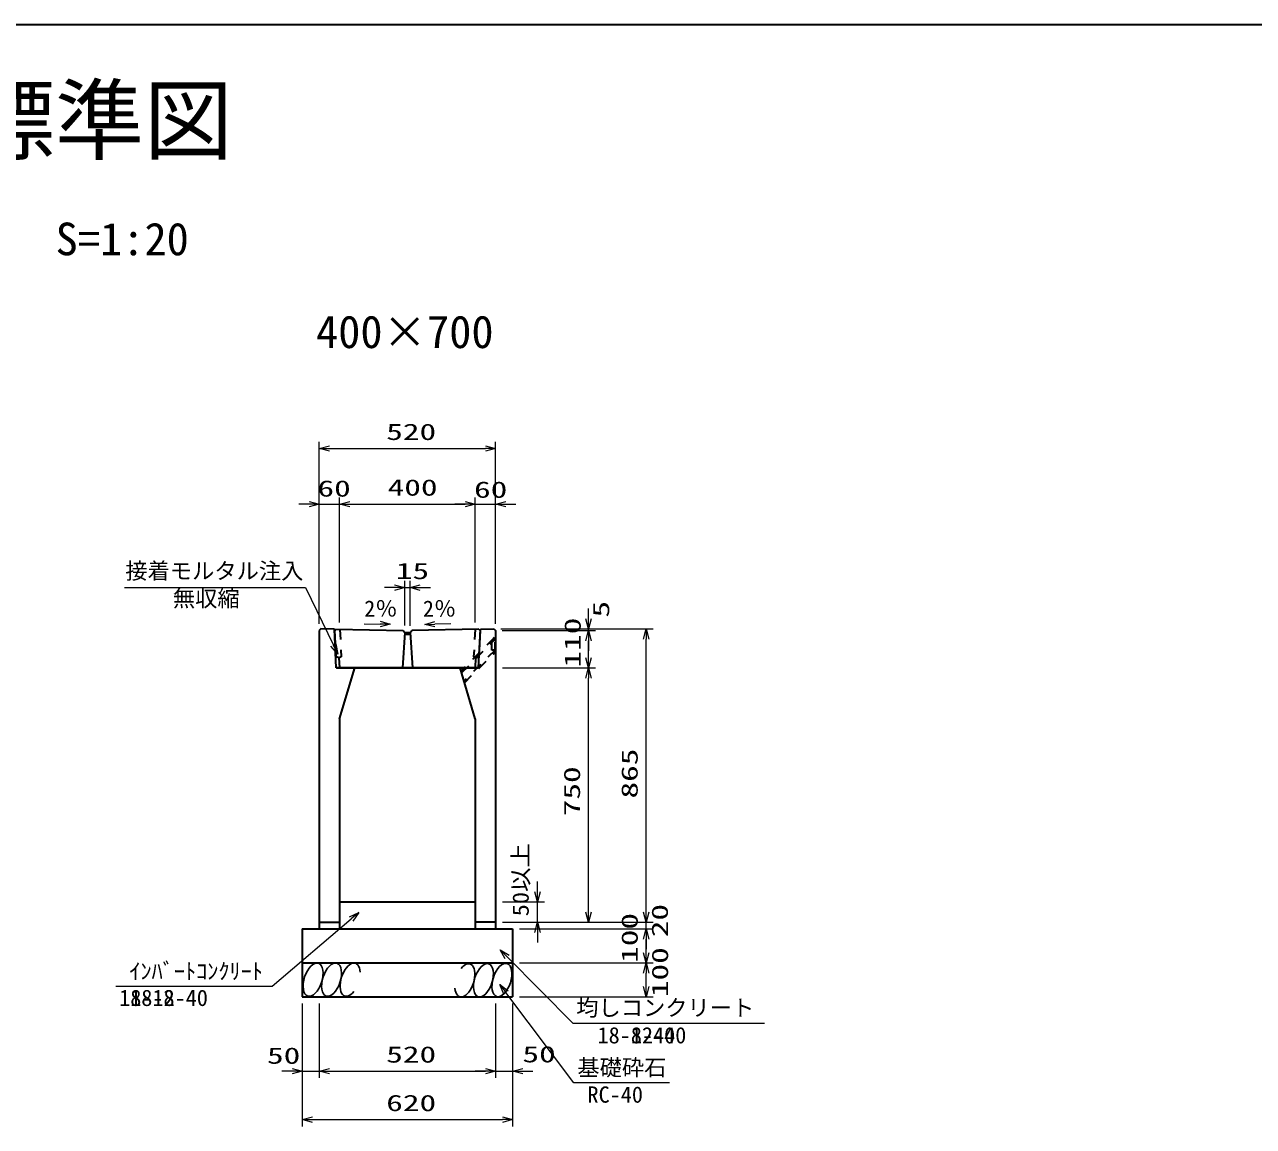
# Model space of a CAD drawing. Units: millimetres on the paper. Extents: x 15 to 1218, y 8 to 859.
# Drawn here: x 670.6 to 851.8, y 696.1 to 858.6 of the extents above; entities that cross this region are included whole.
import ezdxf
from ezdxf.enums import TextEntityAlignment as Align

# ---------------------------------------------------------------- set-up
doc = ezdxf.new("R2010")
doc.units = ezdxf.units.MM
doc.linetypes.add('USER3', pattern=[3, 1.5, -1.5])
for name, color, linetype, lineweight in [('D-STR-DIM（寸法）', 7, 'Continuous', 13), ('D-STR-HTXT(均しCON-旗)', 7, 'Continuous', 13), ('D-STR-HTXT(基礎砕石-旗)', 7, 'Continuous', 13), ('D-STR-HTXT（旗上げ）', 7, 'Continuous', 13), ('D-STR-STRF(グリ)', 7, 'Continuous', 25), ('D-STR（構造物）', 1, 'Continuous', 35)]:
    doc.layers.add(name, color=color, linetype=linetype, lineweight=lineweight)
doc.layers.add('D-STR-DIM（寸法）2', color=7, linetype='Continuous')
doc.layers.add('D-STR-TXT(文字)', color=7, linetype='Continuous')
doc.styles.add('ＭＳ ゴシック', font='')
doc.styles.get('ＭＳ ゴシック').set_extended_font_data('MS Gothic')

# ---------------------------------------------------------------- blocks, each defined once
blk = doc.blocks.new('_Open30')
at = {"color": 7, "linetype": 'Continuous', "lineweight": 13}
for p, q in [((-1, 0.2679), (0, 0)), ((0, 0), (-1, -0.2679)), ((0, 0), (-1, 0))]:
    blk.add_line(p, q, dxfattribs=at)

msp = doc.modelspace()

# ---------------------------------------------------------------- linework, layer by layer
at = {"layer": 'D-STR-DIM（寸法）'}
for p, q in [((714.045, 788.834), (714.045, 797.042)), ((714.045, 788.834), (714.045, 797.042)), ((740.045, 788.834), (740.045, 797.042)), ((740.045, 788.834), (740.045, 797.042)), ((715.545, 796.042), (738.545, 796.042)), ((715.545, 796.042), (738.545, 796.042)), ((714.045, 770.181), (714.045, 788.834)), ((714.045, 770.181), (714.045, 788.834)), ((717.045, 770.371), (717.045, 788.834)), ((717.045, 770.371), (717.045, 788.834)), ((717.045, 770.371), (717.045, 788.834)), ((717.045, 770.371), (717.045, 788.834)), ((737.045, 770.371), (737.045, 788.834)), ((737.045, 770.371), (737.045, 788.834)), ((737.045, 770.371), (737.045, 788.834)), ((737.045, 770.371), (737.045, 788.834)), ((740.045, 770.178), (740.045, 788.834)), ((740.045, 770.178), (740.045, 788.834)), ((712.545, 787.834), (711.045, 787.834)), ((712.545, 787.834), (711.045, 787.834)), ((714.045, 787.834), (717.045, 787.834)), ((714.045, 787.834), (717.045, 787.834)), ((718.545, 787.834), (720.045, 787.834)), ((718.545, 787.834), (735.545, 787.834)), ((718.545, 787.834), (720.045, 787.834)), ((718.545, 787.834), (735.545, 787.834)), ((735.545, 787.834), (734.045, 787.834)), ((735.545, 787.834), (734.045, 787.834)), ((737.045, 787.834), (740.045, 787.834)), ((737.045, 787.834), (740.045, 787.834)), ((741.545, 787.834), (743.045, 787.834)), ((741.545, 787.834), (743.045, 787.834)), ((725.151, 775.521), (723.651, 775.521)), ((725.151, 775.521), (723.651, 775.521)), ((726.651, 769.928), (726.651, 776.521)), ((726.651, 769.928), (726.651, 776.521)), ((726.651, 775.521), (727.442, 775.521)), ((726.651, 775.521), (727.442, 775.521)), ((727.442, 769.912), (727.442, 776.521)), ((727.442, 769.912), (727.442, 776.521)), ((728.942, 775.521), (730.442, 775.521)), ((728.942, 775.521), (730.442, 775.521)), ((753.75, 770.926), (753.75, 772.426)), ((753.75, 770.926), (753.75, 772.426)), ((720.659, 770.205), (723.02, 770.157)), ((720.659, 770.205), (723.02, 770.157)), ((733.458, 770.187), (731.097, 770.14)), ((733.458, 770.187), (731.097, 770.14)), ((740.795, 769.426), (754.75, 769.426)), ((740.795, 769.426), (754.75, 769.426)), ((740.795, 769.426), (763.248, 769.426)), ((740.991, 769.183), (754.75, 769.183)), ((740.991, 769.183), (754.75, 769.183)), ((741.043, 769.183), (754.75, 769.183)), ((741.043, 769.183), (754.75, 769.183)), ((753.75, 769.183), (753.75, 769.426)), ((753.75, 769.183), (753.75, 769.426)), ((753.75, 765.178), (753.75, 767.683)), ((753.75, 767.683), (753.75, 766.183)), ((753.75, 765.178), (753.75, 767.683)), ((753.75, 767.683), (753.75, 766.183)), ((762.248, 727.678), (762.248, 767.926)), ((741.045, 763.678), (754.75, 763.678)), ((741.045, 763.678), (754.75, 763.678)), ((741.045, 763.678), (754.75, 763.678)), ((753.75, 727.678), (753.75, 762.178)), ((746.234, 730.678), (746.234, 732.178)), ((746.234, 730.678), (746.234, 732.178)), ((741.045, 729.178), (747.234, 729.178)), ((741.045, 729.178), (747.234, 729.178)), ((746.234, 726.178), (746.234, 729.178)), ((746.234, 726.178), (746.234, 729.178)), ((762.248, 727.678), (762.248, 729.178)), ((762.248, 727.678), (762.248, 729.178)), ((741.045, 726.178), (763.248, 726.178)), ((741.045, 726.178), (747.234, 726.178)), ((741.045, 726.178), (763.248, 726.178)), ((741.045, 726.178), (754.75, 726.178)), ((741.045, 726.178), (763.248, 726.178)), ((741.045, 726.178), (747.234, 726.178)), ((743.545, 725.178), (763.248, 725.178)), ((743.545, 725.178), (763.248, 725.178)), ((743.545, 725.178), (763.248, 725.178)), ((743.545, 725.178), (763.248, 725.178)), ((746.234, 724.678), (746.234, 723.178)), ((746.234, 724.678), (746.234, 723.178)), ((762.248, 725.178), (762.248, 726.178)), ((762.248, 725.178), (762.248, 726.178)), ((762.248, 721.678), (762.248, 723.678)), ((762.248, 723.678), (762.248, 722.178)), ((762.248, 721.678), (762.248, 723.678)), ((762.248, 723.678), (762.248, 722.178)), ((743.545, 720.178), (763.248, 720.178)), ((743.545, 720.178), (763.248, 720.178)), ((743.545, 720.178), (763.248, 720.178)), ((743.545, 720.178), (763.248, 720.178)), ((762.248, 716.678), (762.248, 718.678)), ((762.248, 716.678), (762.248, 718.678)), ((711.545, 714.178), (711.545, 703.211)), ((711.545, 714.178), (711.545, 703.211)), ((714.045, 714.178), (714.045, 703.211)), ((714.045, 714.178), (714.045, 703.211)), ((714.045, 714.178), (714.045, 703.211)), ((714.045, 714.178), (714.045, 703.211)), ((740.045, 714.178), (740.045, 703.211)), ((740.045, 714.178), (740.045, 703.211)), ((742.545, 714.178), (742.545, 703.211)), ((742.545, 714.178), (742.545, 703.211)), ((743.545, 715.178), (763.248, 715.178)), ((743.545, 715.178), (763.248, 715.178)), ((711.545, 713.178), (711.545, 696.054)), ((711.545, 713.178), (711.545, 696.054)), ((740.045, 713.178), (740.045, 703.211)), ((740.045, 713.178), (740.045, 703.211)), ((742.545, 713.178), (742.545, 696.054)), ((742.545, 713.178), (742.545, 696.054)), ((710.045, 704.211), (708.545, 704.211)), ((710.045, 704.211), (708.545, 704.211)), ((711.545, 704.211), (714.045, 704.211)), ((711.545, 704.211), (714.045, 704.211)), ((715.545, 704.211), (738.545, 704.211)), ((715.545, 704.211), (717.045, 704.211)), ((715.545, 704.211), (738.545, 704.211)), ((715.545, 704.211), (717.045, 704.211)), ((738.545, 704.211), (737.045, 704.211)), ((738.545, 704.211), (737.045, 704.211)), ((740.045, 704.211), (742.545, 704.211)), ((740.045, 704.211), (742.545, 704.211)), ((744.045, 704.211), (745.545, 704.211)), ((744.045, 704.211), (745.545, 704.211)), ((713.045, 697.054), (741.045, 697.054)), ((713.045, 697.054), (741.045, 697.054))]:
    msp.add_line(p, q, dxfattribs=at)
at = {"layer": 'D-STR-HTXT(均しCON-旗)'}
for points in [[(684.052, 716.747), (707.087, 716.747), (718.744, 726.658)], [(684.052, 716.747), (707.087, 716.747), (718.744, 726.658)], [(779.693, 711.231), (751.485, 711.231), (741.762, 721.047)], [(779.693, 711.231), (751.485, 711.231), (741.762, 721.047)]]:
    msp.add_lwpolyline(points, dxfattribs=at)
at = {"layer": 'D-STR-HTXT(基礎砕石-旗)'}
msp.add_lwpolyline([(765.667, 702.481), (751.563, 702.481), (741.559, 715.807)], dxfattribs=at)
msp.add_lwpolyline([(765.667, 702.481), (751.563, 702.481), (741.559, 715.807)], dxfattribs=at)
at = {"layer": 'D-STR-HTXT（旗上げ）'}
msp.add_lwpolyline([(685.321, 775.567), (712.042, 775.567), (716.136, 767.057)], dxfattribs=at)
at = {"layer": 'D-STR-STRF(グリ)'}
for centre, major_axis in [((713.139, 717.701), (0.79, 2.421)), ((713.139, 717.701), (0.79, 2.421)), ((715.861, 717.701), (0.79, 2.421)), ((715.861, 717.701), (0.79, 2.421)), ((738.249, 717.621), (-0.771, -2.427)), ((738.249, 717.621), (-0.771, -2.427)), ((740.97, 717.642), (-0.771, -2.427)), ((740.97, 717.642), (-0.771, -2.427))]:
    msp.add_ellipse(centre, major_axis=major_axis, ratio=0.5139, dxfattribs=at)
for centre, major_axis in [((718.601, 717.701), (0.79, 2.421)), ((718.601, 717.701), (0.79, 2.421)), ((735.509, 717.599), (-0.771, -2.427)), ((735.509, 717.599), (-0.771, -2.427))]:
    msp.add_ellipse(centre, major_axis=major_axis, ratio=0.5139, start_param=5.3575563, end_param=10.3750652, dxfattribs=at)
at = {"layer": 'D-STR（構造物）', "color": 2}
msp.add_line((15.054, 858.575), (1218.397, 858.575), dxfattribs=at)
at = {"layer": 'D-STR（構造物）'}
for p, q in [((714.295, 769.426), (714.045, 769.181)), ((714.295, 769.426), (714.045, 769.181)), ((714.045, 769.181), (714.045, 741.178)), ((714.045, 769.181), (714.045, 726.178)), ((716.295, 769.386), (714.295, 769.426)), ((716.295, 769.386), (714.295, 769.426)), ((716.545, 763.678), (716.295, 769.386)), ((716.545, 763.678), (716.295, 769.386)), ((716.337, 769.22), (716.495, 769.382)), ((716.337, 769.22), (716.495, 769.382)), ((716.538, 765.299), (716.337, 769.22)), ((716.538, 765.299), (716.337, 769.22)), ((716.495, 769.382), (726.42, 769.183)), ((716.495, 769.382), (726.42, 769.183)), ((726.65, 768.929), (726.295, 763.685)), ((726.65, 768.929), (726.295, 763.685)), ((726.42, 769.183), (726.65, 768.929)), ((726.42, 769.183), (726.65, 768.929)), ((726.65, 768.929), (727.439, 768.929)), ((726.65, 768.929), (726.717, 768.679)), ((726.65, 768.929), (727.439, 768.929)), ((726.65, 768.929), (726.717, 768.679)), ((726.717, 768.679), (727.372, 768.679)), ((726.717, 768.679), (727.372, 768.679)), ((727.439, 768.929), (727.372, 768.679)), ((727.439, 768.929), (727.372, 768.679)), ((727.439, 768.929), (727.67, 769.183)), ((727.439, 768.929), (727.67, 769.183)), ((727.439, 768.929), (727.795, 763.685)), ((727.439, 768.929), (727.795, 763.685)), ((737.595, 769.382), (727.67, 769.183)), ((737.595, 769.382), (727.67, 769.183)), ((737.545, 763.678), (737.795, 769.386)), ((737.545, 763.678), (737.795, 769.386)), ((737.751, 769.222), (737.558, 765.301)), ((737.751, 769.222), (737.558, 765.301)), ((737.595, 769.382), (737.751, 769.222)), ((737.595, 769.382), (737.751, 769.222)), ((737.795, 769.386), (739.795, 769.426)), ((737.795, 769.386), (739.795, 769.426)), ((739.795, 769.426), (740.045, 769.181)), ((739.795, 769.426), (740.045, 769.181)), ((740.045, 769.178), (740.045, 741.178)), ((740.045, 769.178), (740.045, 726.178)), ((716.989, 765.178), (716.538, 765.299)), ((716.989, 765.178), (716.538, 765.299)), ((717.07, 763.678), (716.993, 765.178)), ((717.07, 763.678), (716.993, 765.178)), ((737.096, 765.178), (737.02, 763.678)), ((737.096, 765.178), (737.02, 763.678)), ((737.101, 765.178), (737.558, 765.301)), ((737.101, 765.178), (737.558, 765.301)), ((737.545, 763.678), (716.545, 763.678)), ((737.545, 763.678), (716.545, 763.678)), ((716.595, 763.678), (737.495, 763.678)), ((716.595, 763.678), (737.495, 763.678)), ((717.045, 756.178), (719.295, 763.678)), ((717.045, 756.178), (719.295, 763.678)), ((737.045, 756.178), (734.795, 763.678)), ((737.045, 756.178), (734.795, 763.678)), ((717.045, 756.178), (717.045, 741.178)), ((717.045, 756.178), (717.045, 726.178)), ((737.045, 756.178), (737.045, 741.178)), ((737.045, 756.178), (737.045, 726.178)), ((717.045, 729.178), (737.045, 729.178)), ((717.045, 729.178), (737.045, 729.178)), ((711.545, 725.178), (742.545, 725.178)), ((711.545, 725.178), (711.545, 715.178)), ((711.545, 725.178), (742.545, 725.178)), ((711.545, 725.178), (711.545, 715.178)), ((714.045, 726.178), (717.045, 726.178)), ((714.045, 726.178), (714.045, 725.178)), ((714.045, 726.178), (717.045, 726.178)), ((714.045, 726.178), (714.045, 725.178)), ((717.045, 726.178), (717.045, 725.178)), ((717.045, 726.178), (717.045, 725.178)), ((740.045, 726.178), (737.045, 726.178)), ((737.045, 726.178), (737.045, 725.178)), ((740.045, 726.178), (737.045, 726.178)), ((737.045, 726.178), (737.045, 725.178)), ((740.045, 726.178), (740.045, 725.178)), ((740.045, 726.178), (740.045, 725.178)), ((742.545, 725.178), (742.545, 715.178)), ((742.545, 725.178), (742.545, 715.178)), ((711.545, 720.178), (742.545, 720.178)), ((711.545, 720.178), (742.545, 720.178)), ((711.545, 715.178), (742.545, 715.178)), ((711.545, 715.178), (742.545, 715.178))]:
    msp.add_line(p, q, dxfattribs=at)
at = {"layer": 'D-STR（構造物）', "linetype": 'USER3'}
for p, q in [((717.081, 769.37), (717.288, 765.3)), ((717.081, 769.37), (717.288, 765.3)), ((739.795, 768.084), (734.932, 763.221)), ((739.795, 768.084), (734.932, 763.221)), ((737.008, 769.37), (736.806, 765.3)), ((737.008, 769.37), (736.806, 765.3)), ((739.97, 767.909), (739.722, 768.156)), ((739.97, 767.909), (739.722, 768.156)), ((735.012, 762.952), (739.97, 767.909)), ((735.012, 762.952), (739.97, 767.909)), ((739.97, 766.323), (735.378, 761.732)), ((739.97, 766.323), (735.378, 761.732)), ((739.47, 766.323), (739.47, 767.409)), ((739.47, 766.323), (739.47, 767.409)), ((739.97, 766.323), (739.47, 766.323)), ((739.97, 766.323), (739.47, 766.323)), ((739.97, 765.979), (739.97, 767.909)), ((739.97, 765.979), (739.97, 767.909)), ((717.288, 765.3), (716.993, 765.178)), ((717.288, 765.3), (716.993, 765.178)), ((735.452, 761.487), (739.97, 766.004)), ((735.452, 761.487), (739.97, 766.004)), ((736.806, 765.3), (737.101, 765.178)), ((736.806, 765.3), (737.101, 765.178)), ((739.722, 765.731), (739.97, 765.979)), ((739.722, 765.731), (739.97, 765.979))]:
    msp.add_line(p, q, dxfattribs=at)

# ---------------------------------------------------------------- block references
at = {"layer": 'D-STR-DIM（寸法）', "xscale": 1.5, "yscale": 1.5}
for p, rotation in [((714.045, 796.042), 180), ((714.045, 796.042), 180), ((717.045, 787.834), 180), ((717.045, 787.834), 180), ((717.045, 787.834), 180), ((717.045, 787.834), 180), ((740.045, 787.834), 180), ((740.045, 787.834), 180), ((727.442, 775.521), 180), ((727.442, 775.521), 180), ((724.52, 770.127), 358.85424), ((724.52, 770.127), 358.85424), ((729.597, 770.11), 181.14576), ((729.597, 770.11), 181.14576), ((753.75, 769.426), 270), ((753.75, 769.426), 270), ((753.75, 769.183), 90), ((753.75, 769.183), 90), ((753.75, 769.183), 90), ((753.75, 769.183), 90), ((762.248, 769.426), 90), ((753.75, 763.678), 270), ((753.75, 763.678), 270), ((753.75, 763.678), 90), ((746.234, 729.178), 270), ((746.234, 729.178), 270), ((753.75, 726.178), 270), ((762.248, 726.178), 270), ((762.248, 726.178), 270), ((762.248, 726.178), 270), ((746.234, 726.178), 90), ((746.234, 726.178), 90), ((762.248, 725.178), 90), ((762.248, 725.178), 90), ((762.248, 725.178), 90), ((762.248, 725.178), 90), ((762.248, 720.178), 270), ((762.248, 720.178), 270), ((762.248, 720.178), 90), ((762.248, 720.178), 90), ((762.248, 715.178), 270), ((762.248, 715.178), 270), ((714.045, 704.211), 180), ((714.045, 704.211), 180), ((714.045, 704.211), 180), ((714.045, 704.211), 180), ((742.545, 704.211), 180), ((742.545, 704.211), 180), ((711.545, 697.054), 180), ((711.545, 697.054), 180)]:
    msp.add_blockref('_Open30', p, dxfattribs=dict(at, rotation=rotation))
for p in [(740.045, 796.042), (740.045, 796.042), (714.045, 787.834), (714.045, 787.834), (737.045, 787.834), (737.045, 787.834), (737.045, 787.834), (737.045, 787.834), (726.651, 775.521), (726.651, 775.521), (711.545, 704.211), (711.545, 704.211), (740.045, 704.211), (740.045, 704.211), (740.045, 704.211), (740.045, 704.211), (742.545, 697.054), (742.545, 697.054)]:
    msp.add_blockref('_Open30', p, dxfattribs=at)
at = {"layer": 'D-STR-HTXT(均しCON-旗)', "xscale": 1.5, "yscale": 1.5}
for p, rotation in [((719.886, 727.63), 40.37163), ((719.886, 727.63), 40.37163), ((740.707, 722.113), 134.72505), ((740.707, 722.113), 134.72505)]:
    msp.add_blockref('_Open30', p, dxfattribs=dict(at, rotation=rotation))
at = {"layer": 'D-STR-HTXT(基礎砕石-旗)', "xscale": 1.5, "yscale": 1.5, "rotation": 126.89552}
msp.add_blockref('_Open30', (740.658, 717.007), dxfattribs=at)
msp.add_blockref('_Open30', (740.658, 717.007), dxfattribs=at)
at = {"layer": 'D-STR-HTXT（旗上げ）', "xscale": 1.5, "yscale": 1.5, "rotation": 295.69073}
msp.add_blockref('_Open30', (716.786, 765.706), dxfattribs=at)

# ---------------------------------------------------------------- texts
at = {"layer": 'D-STR-DIM（寸法）', "style": 'ＭＳ ゴシック', "width": 1.5}
for s, p in [('520', (723.92, 796.58)), ('520', (723.92, 796.58)), ('60', (713.78, 788.228)), ('60', (713.78, 788.228)), ('400', (724.128, 788.371)), ('400', (724.128, 788.371)), ('60', (736.864, 788.057)), ('60', (736.864, 788.057)), ('15', (725.334, 776.059)), ('15', (725.334, 776.059)), ('50', (706.347, 704.578)), ('50', (706.347, 704.578)), ('520', (723.92, 704.748)), ('520', (723.92, 704.748)), ('50', (743.997, 704.786)), ('50', (743.997, 704.786)), ('620', (723.92, 697.591)), ('620', (723.92, 697.591))]:
    msp.add_text(s, height=2.405, dxfattribs=at).set_placement(p, align=Align.BOTTOM_LEFT)
at = {"layer": 'D-STR-DIM（寸法）', "style": 'ＭＳ ゴシック'}
for rotation, p in [(0.01, (720.666, 770.502)), (0.01, (720.666, 770.502)), (359.99, (729.314, 770.499)), (359.99, (729.314, 770.499))]:
    msp.add_text('2％', height=2.405, rotation=rotation, dxfattribs=at).set_placement(p, align=Align.BOTTOM_LEFT)
for s, width, p in [('5', 1.5, (757.513, 771.113)), ('5', 1.5, (757.513, 771.113)), ('110', 1.5, (753.306, 763.736)), ('110', 1.5, (753.306, 763.736)), ('865', 1.5, (761.71, 744.422)), ('750', 1.5, (753.212, 741.803)), ('50以上', 1.1, (745.652, 727.041)), ('50以上', 1.1, (745.652, 727.041)), ('20', 1.5, (766.162, 723.96)), ('20', 1.5, (766.162, 723.96)), ('100', 1.5, (761.71, 720.178)), ('100', 1.5, (761.71, 720.178)), ('100', 1.5, (766.183, 715.123)), ('100', 1.5, (766.183, 715.123))]:
    msp.add_text(s, height=2.405, rotation=90, dxfattribs=dict(at, width=width)).set_placement(p, align=Align.BOTTOM_LEFT)
at = {"layer": 'D-STR-DIM（寸法）2', "style": 'ＭＳ ゴシック'}
msp.add_text('S=1:20', height=4.811, dxfattribs=at).set_placement((675.187, 823.106), align=Align.BOTTOM_LEFT)
at = {"layer": 'D-STR-HTXT(均しCON-旗)', "style": 'ＭＳ ゴシック'}
for s, p in [('ｲﾝﾊﾞｰﾄｺﾝｸﾘｰﾄ', (686.055, 717.031)), ('ｲﾝﾊﾞｰﾄｺﾝｸﾘｰﾄ', (686.055, 717.031)), ('18-12-40', (684.549, 713.097)), ('18-8-40', (686.175, 713.097)), ('均しコンクリート', (751.932, 711.641)), ('均しコンクリート', (751.932, 711.641)), ('18-12-40', (755.066, 707.58)), ('18-8-40', (755.066, 707.58))]:
    msp.add_text(s, height=2.405, dxfattribs=at).set_placement(p, align=Align.BOTTOM_LEFT)
at = {"layer": 'D-STR-HTXT(基礎砕石-旗)', "style": 'ＭＳ ゴシック'}
for s, p in [('基礎砕石', (752.098, 702.815)), ('基礎砕石', (752.098, 702.815)), ('RC-40', (753.586, 698.83)), ('RC-40', (753.586, 698.83))]:
    msp.add_text(s, height=2.405, dxfattribs=at).set_placement(p, align=Align.BOTTOM_LEFT)
at = {"layer": 'D-STR-HTXT（旗上げ）', "style": 'ＭＳ ゴシック'}
for s, p in [('接着モルタル注入', (685.467, 776.071)), ('無収縮', (692.47, 771.993))]:
    msp.add_text(s, height=2.405, dxfattribs=at).set_placement(p, align=Align.BOTTOM_LEFT)
at = {"layer": 'D-STR-TXT(文字)', "style": 'ＭＳ ゴシック'}
for s, height, p in [('都市型可変側溝標準図', 9.621, (570.098, 836.785)), ('400×700', 4.811, (713.563, 809.415))]:
    msp.add_text(s, height=height, dxfattribs=at).set_placement(p, align=Align.BOTTOM_LEFT)

doc.saveas('drawing.dxf')
